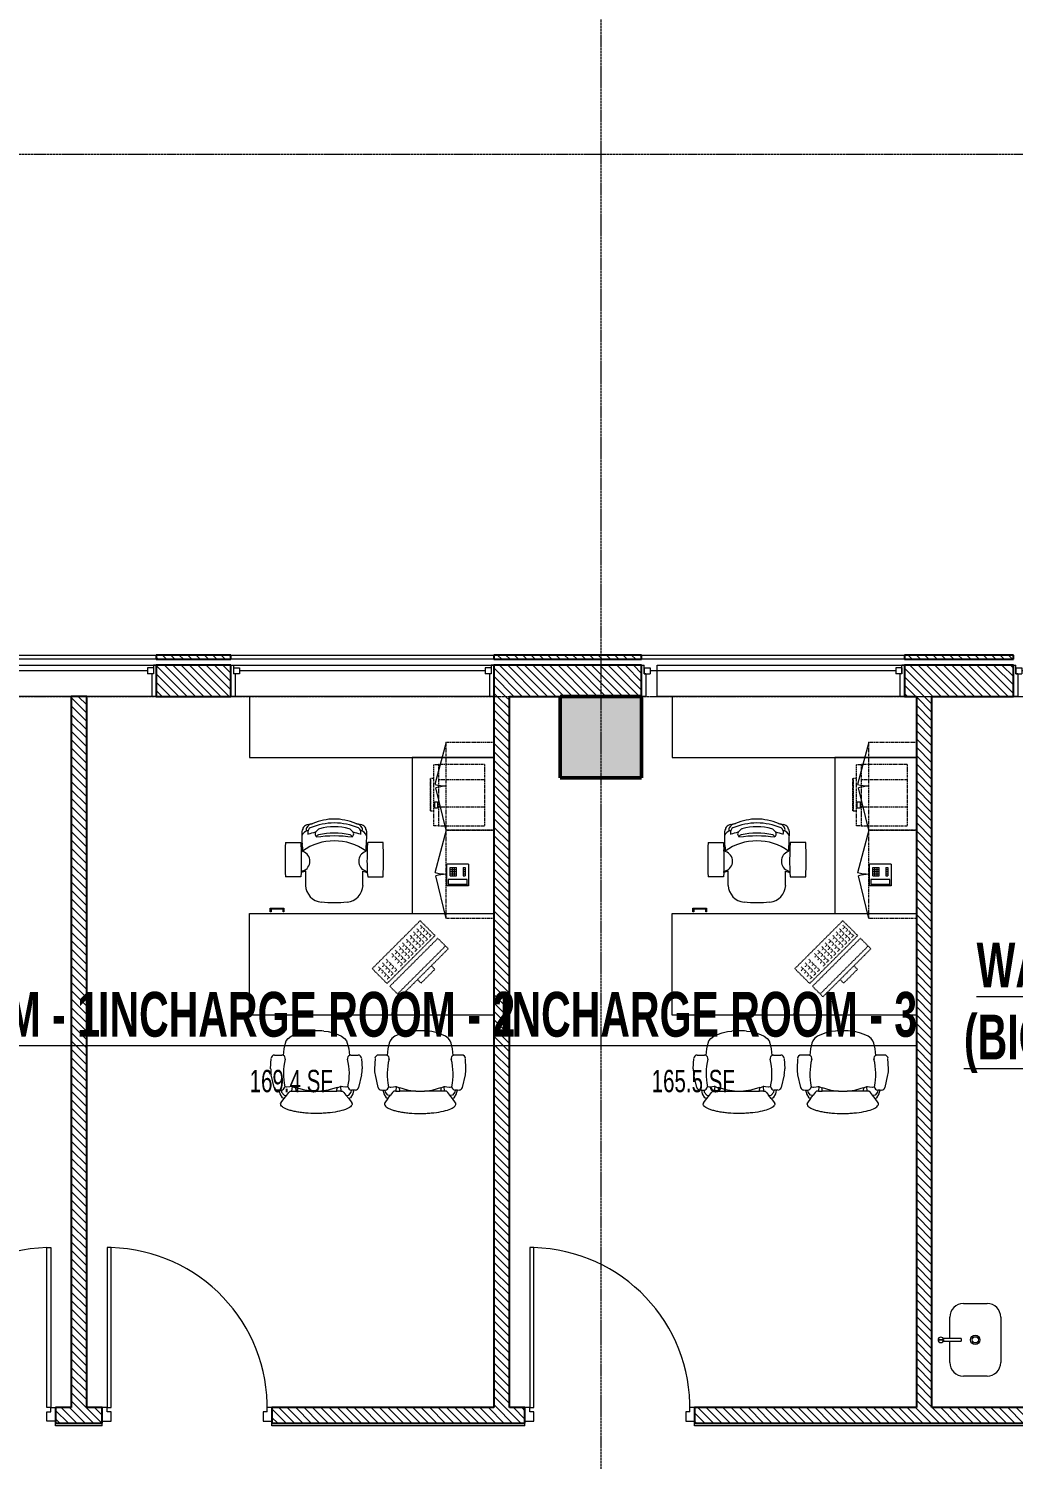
# Model space of a CAD drawing. Header units: millimetres. Extents: x -25222 to 91371, y -63339 to 20835.
# Drawn here: x 73517 to 80775, y -31015 to -20464 of the extents above; entities that cross this region are included whole.
import ezdxf

# ---------------------------------------------------------------- set-up
doc = ezdxf.new("R2010")
doc.units = ezdxf.units.MM
for name, pattern in [('Dash', [6.35, 3.175, -3.175]), ('Dash_2_', [6.35, 3.175, -3.175]), ('Grid Line', [22.225, 12.7, -3.175, 3.175, -3.175])]:
    doc.linetypes.add(name, pattern=pattern)
for name, color, linetype, lineweight in [('A-AREA-IDEN', 2, 'Continuous', 9), ('A-DETL-GENF', 92, 'Continuous', 5), ('A-DOOR', 31, 'Continuous', 5), ('A-DOOR-FRAM', 31, 'Continuous', 5), ('A-GLAZ', 151, 'Continuous', 5), ('A-WALL', 113, 'Continuous', 5), ('A-WALL-PATT', 111, 'Continuous', 25), ('E-COMM', 2, 'Continuous', 5), ('I-FURN', 30, 'Continuous', 5), ('P-SANR-FIXT', 6, 'Continuous', 5), ('Q-CASE', 31, 'Continuous', 5), ('Q-CASE-HDLN', 31, 'Dash_2_', 5), ('Q-SPCQ', 91, 'Continuous', 5), ('S-COLS', 52, 'Continuous', 5), ('S-GRID', 1, 'Continuous', 9)]:
    doc.layers.add(name, color=color, linetype=linetype, lineweight=lineweight)
doc.styles.add('Swis721 Cn BT_3', font='swissc.ttf', dxfattribs={"width": 0.8, "height": 165})
doc.styles.add('Swis721 Cn BT_B', font='swisscb.ttf', dxfattribs={"width": 0.8, "height": 330})
pattern_1 = [(315, (14219.89, -54691.457), (30.869454, 30.869454), [])]

# ---------------------------------------------------------------- blocks, each defined once
blk = doc.blocks.new('BETACRYL BB R 5337 - 0-100 Classic White-V28-4_ FOURTH FLOOR - GA PLAN')
at = {"layer": 'A-DETL-GENF', "color": 53, "lineweight": 9}
for p, q in [((-167.5, 187.5), (167.5, 187.5)), ((-267.5, -87.5), (-267.5, 87.5)), ((267.5, 87.5), (267.5, -87.5)), ((-10, -187.5), (-167.5, -187.5)), ((167.5, -187.5), (10, -187.5))]:
    blk.add_line(p, q, dxfattribs=at)
for radius in [35, 23]:
    blk.add_circle((0, 0), radius, dxfattribs=at)
for centre, start, end in [((-167.5, 87.5), 90, 180), ((167.5, 87.5), 360, 90), ((-167.5, -87.5), 180, 270), ((167.5, -87.5), 270, 360)]:
    blk.add_arc(centre, 100, start, end, dxfattribs=at)
blk = doc.blocks.new('TAPWARE_boiling-chilled_water_unit1 - HYTP-029-439309-4_ FOURTH FLOOR - GA PLAN')
at = {"layer": 'P-SANR-FIXT', "color": 53, "lineweight": 9}
for p, q in [((0, 520), (0, 480)), ((0, 480), (0, 520)), ((10, 350), (-10, 350))]:
    blk.add_line(p, q, dxfattribs=at)
for start, end in [(90, 270), (270, 90)]:
    blk.add_arc((0, 500), 20, start, end, dxfattribs=at)
for points in [[(-6, 481), (-8, 481), (-9, 482), (-10, 483)], [(-10, 483), (-10, 473), (-10, 453), (-10, 419), (-10, 385), (-10, 362), (-10, 350)], [(-2, 480), (-3, 480), (-3, 480), (-4, 480)], [(4, 480), (4, 480), (3, 480), (2, 480)], [(10, 483), (9, 482), (8, 481), (6, 481)], [(10, 350), (10, 362), (10, 385), (10, 419), (10, 453), (10, 473), (10, 483)]]:
    blk.add_open_spline(points, degree=3, dxfattribs=at)
blk = doc.blocks.new('Steelcase - Seating - Leap 464 Series - Worklounge - Caster-373766-4_ FOURTH FLOOR - GA PLAN')
at = {"layer": 'I-FURN', "color": 53, "lineweight": 9}
for p, q in [((-360, 449), (-246, 449)), ((360, 449), (246, 449)), ((-243, 396), (-230, 383)), ((243, 396), (230, 383)), ((-243, 229), (-246, 196)), ((-230, 240), (-243, 229)), ((-211, 239), (-243, 229)), ((-211, 134), (-211, 239)), ((211, 134), (211, 239)), ((211, 239), (243, 229)), ((230, 240), (243, 229)), ((243, 229), (246, 196)), ((-246, 196), (-360, 196)), ((246, 196), (360, 196))]:
    blk.add_line(p, q, dxfattribs=at)
for centre, radius, start, end in [((-208, 528), 31.3, 139.7777, 172.085), ((5312, 545), 5551, 180.1268, 181.1283), ((-180, 479), 61.5, 100.9655, 161.4013), ((-212, 550), 20.2, 141.8359, 184.9501), ((-183, 528), 56.5, 99.6106, 141.8359), ((-188, 548), 19.4, 147.0411, 221.579), ((-145, 520), 71.5, 100.9589, 147.0411), ((-141, 521), 54.5, 150.8293, 191.5383), ((-280, 1102), 526, 279.6106, 283.4025), ((-169, 537), 22.5, 113.5235, 150.8293), ((0, 149), 445, 66.4638, 113.5235), ((19, 159), 467, 102.0791, 112.3352), ((-120, 513), 22, 118.2395, 241.7605), ((-100, 518), 33.9, 106.4486, 154.4353), ((0, 177), 389, 73.5514, 106.4486), ((0, 247), 376, 77.9209, 102.0791), ((-19, 159), 467, 67.6648, 77.9209), ((101, 518), 33.9, 25.5647, 73.5514), ((121, 513), 22, 298.2395, 61.7605), ((145, 520), 71.5, 32.9589, 79.0411), ((280, 1102), 526, 256.5975, 260.3894), ((170, 539), 20.3, 30.925, 66.4638), ((141, 521), 54.5, 348.3374, 30.925), ((183, 528), 56.5, 38.1641, 80.3894), ((180, 479), 61.5, 18.5987, 79.0345), ((188, 548), 19.4, 319.0411, 32.9589), ((212, 550), 20.2, 355.0499, 38.1641), ((208, 528), 31.3, 7.915, 40.2223), ((-5312, 545), 5551, 358.8717, 359.8732), ((1848, 323), 2211, 176.7214, 183.2786), ((-2324, 304), 2084, 2.5365, 4.0045), ((-311, 405), 79.7, 346.9162, 22.5601), ((0, 61), 401, 54.3288, 125.6712), ((375, -1466), 2057, 104.5089, 106.0725), ((-112, 487), 20.5, 102.3178, 173.2597), ((0, -441), 939, 81.9081, 98.0919), ((0, -28), 547, 77.6822, 102.3178), ((113, 488), 19, 2.7011, 77.6822), ((-376, -1466), 2057, 73.9158, 75.4911), ((311, 405), 79.7, 157.4399, 193.0838), ((2324, 304), 2084, 175.9955, 177.4635), ((-1848, 323), 2211, 356.7214, 3.2786), ((-2125, 312), 1884, 357.4635, 2.5365), ((-256, 312), 76, 289.6481, 70.3519), ((256, 312), 76, 109.6481, 250.3519), ((2125, 312), 1884, 177.4635, 182.5365), ((-83, 139), 129, 182.2121, 264.5482), ((83, 139), 129, 275.4518, 357.7879), ((0, 1009), 1002, 264.5482, 275.4518)]:
    blk.add_arc(centre, radius, start, end, dxfattribs=at)
blk = doc.blocks.new('Desk - 1_8 _ 0_7-2856768-4_ FOURTH FLOOR - GA PLAN')
at = {"layer": 'I-FURN', "color": 53, "lineweight": 9}
for p, q in [((0, 0), (1800, 0)), ((1800, 0), (1800, -750)), ((1800, -750), (0, -750)), ((1546, -762.7), (1552.35, -762.7)), ((1546, -788.1), (1546, -762.7)), ((1647.6, -788.1), (1546, -788.1)), ((1552.35, -762.7), (1552.35, -781.75)), ((1552.35, -781.75), (1641.25, -781.75)), ((1641.25, -762.7), (1647.6, -762.7)), ((1641.25, -781.75), (1641.25, -762.7)), ((1647.6, -762.7), (1647.6, -788.1))]:
    blk.add_line(p, q, dxfattribs=at)
blk = doc.blocks.new('HermanMiller_Seating_AE11_Aeron_WorkChair - Std Tlt Adj Arms FabPds Size A-408849-4_ FOURTH FLOOR - GA PLAN')
at = {"layer": 'I-FURN', "color": 53, "lineweight": 9}
for p, q in [((-4, 333), (-97, 311)), ((117, 333), (39, 337)), ((-180, 238), (-211, 261)), ((-175, 251), (-180, 238)), ((-180, 238), (-154, 218)), ((-144, 268), (-175, 251)), ((-156, 225), (-154, 238)), ((-154, 218), (-156, 225)), ((-154, 238), (-133, 256)), ((-135, 203), (-154, 218)), ((-133, 271), (-144, 268)), ((-117, 275), (-133, 271)), ((-133, 256), (-117, 258)), ((-116, 287), (-117, 275)), ((-117, 275), (-117, 258)), ((-92, 233), (-95, 220)), ((-95, 220), (-95, 217)), ((-95, 217), (-92, 196)), ((187, 238), (138, 243)), ((141, 255), (141, 308)), ((229, 228), (187, 238)), ((247, 222), (229, 228)), ((264, 208), (247, 222)), ((-126, 193), (-135, 203)), ((-125, 180), (-126, 193)), ((-125, 180), (-125, 151)), ((-91, 177), (-125, 180)), ((-125, 151), (-99, 153)), ((-124, 33), (-125, 151)), ((-99, 153), (-116, 95)), ((-92, 196), (-91, 183)), ((-91, 183), (-91, 177)), ((280, 186), (264, 208)), ((294, 158), (280, 186)), ((305, 124), (294, 158)), ((314, 86), (305, 124)), ((-117, 86), (-124, 33)), ((-116, 95), (-117, 86)), ((318, 54), (314, 86)), ((-125, -151), (-124, -33)), ((-124, -33), (-117, -86)), ((-117, -86), (-116, -95)), ((-116, -95), (-99, -153)), ((305, -124), (314, -86)), ((314, -86), (318, -54)), ((-154, -218), (-135, -203)), ((-135, -203), (-126, -193)), ((-126, -193), (-125, -180)), ((-125, -180), (-125, -151)), ((-99, -153), (-125, -151)), ((-125, -180), (-91, -177)), ((-92, -196), (-95, -217)), ((-91, -183), (-92, -196)), ((-91, -177), (-91, -183)), ((247, -222), (264, -208)), ((264, -208), (280, -186)), ((280, -186), (294, -158)), ((294, -158), (305, -124)), ((-211, -261), (-180, -238)), ((-180, -238), (-154, -218)), ((-180, -238), (-175, -251)), ((-175, -251), (-144, -268)), ((-156, -225), (-154, -218)), ((-154, -238), (-156, -225)), ((-133, -256), (-154, -238)), ((-144, -268), (-133, -271)), ((-117, -258), (-133, -256)), ((-133, -271), (-117, -275)), ((-117, -275), (-117, -258)), ((-117, -275), (-116, -287)), ((-97, -311), (-4, -333)), ((-95, -217), (-95, -220)), ((-95, -220), (-92, -233)), ((138, -243), (187, -238)), ((141, -308), (141, -255)), ((187, -238), (229, -228)), ((229, -228), (247, -222)), ((39, -337), (117, -333))]:
    blk.add_line(p, q, dxfattribs=at)
for centre, radius, start, end in [((31, 185), 152, 87.0643, 103.3925), ((116, 308), 25.4, 0, 87.0643), ((-218, 252), 11.4, 52.4809, 89.3775), ((-92, 259), 25.4, 181.636, 262.725), ((-91, 286), 25.4, 103.3925, 178.698), ((-92, 259), 25.4, 262.725, 269.798), ((2, -198), 441, 75.7341, 102.2737), ((117, 253), 23.8, 255.7341, 335.4422), ((116, 255), 25.4, 332.4862, 360), ((457, -25), 584, 159.7776, 162.2357), ((699, 0), 824, 177.709, 182.291), ((-111, 0), 432, 352.8004, 7.1996), ((457, 25), 584, 197.7643, 200.2224), ((-218, -252), 11.4, 270.6225, 307.5191), ((-92, -259), 25.4, 97.275, 178.364), ((-91, -286), 25.4, 181.302, 256.6075), ((-92, -259), 25.4, 90.202, 97.275), ((2, 198), 441, 257.7263, 284.2659), ((117, -253), 23.8, 24.5578, 104.2659), ((116, -308), 25.4, 272.9357, 360), ((116, -255), 25.4, 360, 27.5138), ((31, -185), 152, 256.6075, 272.9357)]:
    blk.add_arc(centre, radius, start, end, dxfattribs=at)
blk.add_open_spline([(-217, 264), (-221, 264), (-229, 262), (-240, 252), (-250, 236), (-260, 214), (-269, 187), (-276, 156), (-282, 120), (-288, 69), (-290, 14), (-289, -41), (-285, -95), (-277, -158), (-260, -217), (-243, -249), (-229, -262), (-221, -264), (-217, -264)], degree=3, knots=[0, 0, 0, 0, 0.05, 0.1, 0.15, 0.2, 0.25, 0.3, 0.35, 0.4, 0.5, 0.55, 0.6, 0.7, 0.8, 0.9, 0.95, 1, 1, 1, 1], dxfattribs=at)
blk = doc.blocks.new('HermanMiller_Seating_AE11_Aeron_WorkChair - Std Tlt Adj Arms FabPds Size A-438281-4_ FOURTH FLOOR - GA PLAN')
at = {"layer": 'I-FURN', "color": 53, "lineweight": 9}
for p, q in [((-97, 311), (-4, 333)), ((39, 337), (117, 333)), ((-211, 261), (-180, 238)), ((-180, 238), (-175, 251)), ((-180, 238), (-154, 218)), ((-175, 251), (-144, 268)), ((-154, 238), (-156, 225)), ((-156, 225), (-154, 218)), ((-133, 256), (-154, 238)), ((-154, 218), (-135, 203)), ((-144, 268), (-133, 271)), ((-133, 271), (-117, 275)), ((-117, 258), (-133, 256)), ((-117, 275), (-116, 287)), ((-117, 275), (-117, 258)), ((-95, 220), (-92, 233)), ((-95, 217), (-95, 220)), ((-92, 196), (-95, 217)), ((138, 243), (187, 238)), ((141, 308), (141, 255)), ((187, 238), (229, 228)), ((229, 228), (247, 222)), ((247, 222), (264, 208)), ((-135, 203), (-126, 193)), ((-126, 193), (-125, 180)), ((-125, 180), (-125, 151)), ((-125, 180), (-91, 177)), ((-99, 153), (-125, 151)), ((-125, 151), (-124, 33)), ((-116, 95), (-99, 153)), ((-91, 183), (-92, 196)), ((-91, 177), (-91, 183)), ((264, 208), (280, 186)), ((280, 186), (294, 158)), ((294, 158), (305, 124)), ((305, 124), (314, 86)), ((-124, 33), (-117, 86)), ((-117, 86), (-116, 95)), ((314, 86), (318, 54)), ((-124, -33), (-125, -151)), ((-117, -86), (-124, -33)), ((-116, -95), (-117, -86)), ((-99, -153), (-116, -95)), ((314, -86), (305, -124)), ((318, -54), (314, -86)), ((-135, -203), (-154, -218)), ((-126, -193), (-135, -203)), ((-125, -180), (-126, -193)), ((-125, -180), (-125, -151)), ((-125, -151), (-99, -153)), ((-91, -177), (-125, -180)), ((-95, -217), (-92, -196)), ((-92, -196), (-91, -183)), ((-91, -183), (-91, -177)), ((264, -208), (247, -222)), ((280, -186), (264, -208)), ((294, -158), (280, -186)), ((305, -124), (294, -158)), ((-180, -238), (-211, -261)), ((-180, -238), (-154, -218)), ((-175, -251), (-180, -238)), ((-144, -268), (-175, -251)), ((-154, -218), (-156, -225)), ((-156, -225), (-154, -238)), ((-154, -238), (-133, -256)), ((-133, -271), (-144, -268)), ((-133, -256), (-117, -258)), ((-117, -275), (-133, -271)), ((-117, -275), (-117, -258)), ((-116, -287), (-117, -275)), ((-4, -333), (-97, -311)), ((-95, -220), (-95, -217)), ((-92, -233), (-95, -220)), ((187, -238), (138, -243)), ((141, -255), (141, -308)), ((229, -228), (187, -238)), ((247, -222), (229, -228)), ((117, -333), (39, -337))]:
    blk.add_line(p, q, dxfattribs=at)
for centre, radius, start, end in [((31, 185), 152, 87.0643, 103.3925), ((116, 308), 25.4, 0, 87.0643), ((-218, 252), 11.4, 52.4809, 89.3775), ((-92, 259), 25.4, 181.636, 262.725), ((-91, 286), 25.4, 103.3925, 178.698), ((-92, 259), 25.4, 262.725, 269.798), ((2, -198), 441, 75.7341, 102.2737), ((117, 253), 23.8, 255.7341, 335.4422), ((116, 255), 25.4, 332.4862, 0), ((457, -25), 584, 159.7776, 162.2357), ((699, 0), 824, 177.709, 182.291), ((-111, 0), 432, 352.8004, 7.1996), ((457, 25), 584, 197.7643, 200.2224), ((-218, -252), 11.4, 270.6225, 307.5191), ((-92, -259), 25.4, 97.275, 178.364), ((-91, -286), 25.4, 181.302, 256.6075), ((-92, -259), 25.4, 90.202, 97.275), ((2, 198), 441, 257.7263, 284.2659), ((117, -253), 23.8, 24.5578, 104.2659), ((116, -308), 25.4, 272.9357, 0), ((116, -255), 25.4, 0, 27.5138), ((31, -185), 152, 256.6075, 272.9357)]:
    blk.add_arc(centre, radius, start, end, dxfattribs=at)
blk.add_open_spline([(-217, -264), (-221, -264), (-229, -262), (-243, -249), (-260, -217), (-277, -158), (-285, -95), (-289, -41), (-290, 14), (-288, 69), (-282, 120), (-276, 156), (-269, 187), (-260, 214), (-250, 236), (-240, 252), (-229, 262), (-221, 264), (-217, 264)], degree=3, knots=[-1, -1, -1, -1, -0.95, -0.9, -0.8, -0.7, -0.6, -0.55, -0.5, -0.4, -0.35, -0.3, -0.25, -0.2, -0.15, -0.1, -0.05, 0, 0, 0, 0], dxfattribs=at)
blk = doc.blocks.new('CUPBOARD_wall_mount_double_door_adj_shelves - FIJO-146 _waterproof_-3240680-4_ FOURTH FLOOR - GA PLAN')
at = {"layer": 'Q-CASE', "color": 53, "lineweight": 9}
for p, q in [((-280, -350), (33, -433)), ((370, -350), (57, -427))]:
    blk.add_line(p, q, dxfattribs=at)
for centre, radius, start, end in [((-282, -350), 325, 345.2644, 0), ((371, -336), 327, 182.4639, 196.2382)]:
    blk.add_arc(centre, radius, start, end, dxfattribs=at)
at = {"layer": 'Q-CASE-HDLN', "color": 53, "linetype": 'Dash', "lineweight": 9}
for p, q in [((-280, -350), (-280, 0)), ((-280, 0), (370, 0)), ((370, 0), (370, -350)), ((370, -350), (-280, -350))]:
    blk.add_line(p, q, dxfattribs=at)
blk = doc.blocks.new('COMPUTER_desktop - ITNE-007-356155-4_ FOURTH FLOOR - GA PLAN')
at = {"layer": 'Q-SPCQ', "color": 53, "linetype": 'Dash', "lineweight": 9}
for p, q in [((-500, 138), (-500, 29)), ((0, 138), (-500, 138)), ((-500, 109), (0, 109)), ((-323, 175), (-323, 138)), ((-179, 175), (-323, 175)), ((-179, 138), (-179, 175)), ((0, 29), (0, 138)), ((-500, 29), (0, 29)), ((0, 0), (-500, 0)), ((-500, 0), (-500, -155)), ((0, 0), (-500, 0)), ((0, -155), (0, 0)), ((-478, -41), (-478, -21)), ((-478, -21), (-458, -21)), ((-478, -71), (-478, -51)), ((-478, -51), (-458, -51)), ((-478, -101), (-478, -81)), ((-478, -81), (-458, -81)), ((-441, -41), (-441, -21)), ((-441, -21), (-421, -21)), ((-441, -71), (-441, -51)), ((-441, -51), (-421, -51)), ((-441, -101), (-441, -81)), ((-441, -81), (-421, -81)), ((-407, -41), (-407, -21)), ((-407, -21), (-387, -21)), ((-407, -71), (-407, -51)), ((-407, -51), (-387, -51)), ((-407, -101), (-407, -81)), ((-407, -81), (-387, -81)), ((-371, -41), (-371, -21)), ((-371, -21), (-351, -21)), ((-371, -71), (-371, -51)), ((-371, -51), (-351, -51)), ((-371, -101), (-371, -81)), ((-371, -81), (-351, -81)), ((-332, -41), (-332, -21)), ((-332, -21), (-312, -21)), ((-332, -71), (-332, -51)), ((-332, -51), (-312, -51)), ((-332, -101), (-332, -81)), ((-332, -81), (-312, -81)), ((-292, -41), (-292, -21)), ((-292, -21), (-272, -21)), ((-292, -71), (-292, -51)), ((-292, -51), (-272, -51)), ((-292, -101), (-292, -81)), ((-292, -81), (-272, -81)), ((-256, -41), (-256, -21)), ((-256, -21), (-236, -21)), ((-256, -71), (-256, -51)), ((-256, -51), (-236, -51)), ((-256, -101), (-256, -81)), ((-256, -81), (-236, -81)), ((-217, -41), (-217, -21)), ((-217, -21), (-197, -21)), ((-217, -71), (-217, -51)), ((-217, -51), (-197, -51)), ((-217, -101), (-217, -81)), ((-217, -81), (-197, -81)), ((-181, -41), (-181, -21)), ((-181, -21), (-161, -21)), ((-181, -71), (-181, -51)), ((-181, -51), (-161, -51)), ((-181, -101), (-181, -81)), ((-181, -81), (-161, -81)), ((-122, -41), (-122, -21)), ((-122, -21), (-102, -21)), ((-122, -71), (-122, -51)), ((-122, -51), (-102, -51)), ((-122, -101), (-122, -81)), ((-122, -81), (-102, -81)), ((-84, -41), (-84, -21)), ((-84, -21), (-64, -21)), ((-84, -71), (-84, -51)), ((-84, -51), (-64, -51)), ((-84, -101), (-84, -81)), ((-84, -81), (-64, -81)), ((-43, -41), (-43, -21)), ((-43, -21), (-23, -21)), ((-43, -71), (-43, -51)), ((-43, -51), (-23, -51)), ((-43, -101), (-43, -81)), ((-43, -81), (-23, -81)), ((-500, -155), (0, -155)), ((-478, -131), (-478, -111)), ((-478, -111), (-458, -111)), ((-441, -131), (-441, -111)), ((-441, -111), (-421, -111)), ((-407, -131), (-407, -111)), ((-407, -111), (-387, -111)), ((-371, -131), (-371, -111)), ((-371, -111), (-351, -111)), ((-332, -131), (-332, -111)), ((-332, -111), (-312, -111)), ((-292, -131), (-292, -111)), ((-292, -111), (-272, -111)), ((-256, -131), (-256, -111)), ((-256, -111), (-236, -111)), ((-217, -131), (-217, -111)), ((-217, -111), (-197, -111)), ((-181, -131), (-181, -111)), ((-181, -111), (-161, -111)), ((-122, -131), (-122, -111)), ((-122, -111), (-102, -111)), ((-84, -131), (-84, -111)), ((-84, -111), (-64, -111)), ((-43, -131), (-43, -111)), ((-43, -111), (-23, -111))]:
    blk.add_line(p, q, dxfattribs=at)
blk = doc.blocks.new('TELEPHONE_handset2 - ITNE-049-373772-4_ FOURTH FLOOR - GA PLAN')
at = {"layer": 'E-COMM', "color": 53, "lineweight": 9}
for p, q in [((-80, -80), (-80, 80)), ((80, 80), (-80, 80)), ((-55, 55), (-10, 55)), ((-55, -5), (-55, 55)), ((-55, 40), (-10, 40)), ((-55, 25), (-10, 25)), ((-55, 10), (-10, 10)), ((-40, -5), (-40, 55)), ((-25, -5), (-25, 55)), ((-10, -5), (-10, 55)), ((40, 55), (55, 55)), ((40, 55), (40, -5)), ((40, 40), (55, 40)), ((40, 25), (55, 25)), ((40, 10), (55, 10)), ((55, 55), (55, -5)), ((80, 80), (80, -80)), ((80, -80), (-80, -80)), ((-70, -33), (-70, -68)), ((70, -33), (-70, -33)), ((-70, -68), (70, -68)), ((-70, -68), (-70, -70)), ((70, -70), (-70, -70)), ((-55, -5), (-10, -5)), ((40, -5), (55, -5)), ((70, -68), (70, -33)), ((70, -68), (70, -70))]:
    blk.add_line(p, q, dxfattribs=at)
blk = doc.blocks.new('PRINTER_desktop - ITNE-023-373773-4_ FOURTH FLOOR - GA PLAN')
at = {"layer": 'Q-SPCQ', "color": 53, "linetype": 'Dash', "lineweight": 9}
for p, q in [((-200, 140), (-200, 174)), ((-200, 174), (250, 174)), ((-107, 140), (-200, 140)), ((-200, 140), (-200, -200)), ((-86, 140), (-107, 140)), ((-91, 200), (149, 200)), ((-91, 198), (-91, 200)), ((-91, 198), (-91, 174)), ((149, 198), (-91, 198)), ((-60, 140), (-86, 140)), ((140, 140), (-60, 140)), ((-60, 140), (-60, -200)), ((220, 140), (140, 140)), ((140, 140), (140, -200)), ((149, 200), (149, 198)), ((149, 174), (149, 198)), ((250, 140), (220, 140)), ((250, 174), (250, 140)), ((250, -200), (250, 140)), ((-107, -200), (-200, -200)), ((-86, -200), (-107, -200)), ((-60, -200), (-86, -200)), ((140, -200), (-60, -200)), ((220, -200), (140, -200)), ((250, -200), (220, -200))]:
    blk.add_line(p, q, dxfattribs=at)
at = {"layer": 'Q-SPCQ', "color": 53, "lineweight": 9}
for p, q in [((-70, 168), (-25, 168)), ((-70, 148), (-70, 168)), ((-25, 148), (-70, 148)), ((-25, 168), (-25, 148))]:
    blk.add_line(p, q, dxfattribs=at)
blk = doc.blocks.new('Steelcase - Elective Elements - Worksurface - Bridge - 24D x 48W-V50-4_ FOURTH FLOOR - GA PLAN')
at = {"layer": 'I-FURN', "color": 53, "lineweight": 9}
for p, q in [((600, 0), (600, 1150)), ((0, 0), (600, 0))]:
    blk.add_line(p, q, dxfattribs=at)
blk = doc.blocks.new('Steelcase - Elective Elements - Worksurface - Straight - 24D - 72W-V51-4_ FOURTH FLOOR - GA PLAN')
at = {"layer": 'I-FURN', "color": 53, "lineweight": 9}
for p, q in [((1800, 450), (0, 450)), ((1800, 0), (1800, 450)), ((0, 0), (1800, 0))]:
    blk.add_line(p, q, dxfattribs=at)
blk = doc.blocks.new('Steelcase - Elective Elements - Worksurface - Straight - 24D - 72W-V52-4_ FOURTH FLOOR - GA PLAN')
at = {"layer": 'I-FURN', "color": 53, "lineweight": 9}
for p, q in [((1800, 450), (0, 450)), ((1800, 0), (1800, 450)), ((87, 0), (1800, 0))]:
    blk.add_line(p, q, dxfattribs=at)
blk = doc.blocks.new('MM-HOSPITAL A_B BLOCK 2022_05_19_Interiors_rvt-1-4_ FOURTH FLOOR - GA PLAN')
at = {"layer": 'A-WALL', "color": 10, "lineweight": 9}
for p, q in [((73715, -30769), (73715, -30749)), ((74060, -30769), (73715, -30769)), ((74060, -30769), (74060, -30749)), ((75310, -30769), (75310, -30749)), ((77175, -30769), (75310, -30769)), ((77175, -30769), (77175, -30749)), ((78425, -30769), (78425, -30749)), ((81683, -30769), (78425, -30769))]:
    blk.add_line(p, q, dxfattribs=at)
at = {"color": 53, "lineweight": 9}
for name, p, rotation in [('Steelcase - Elective Elements - Worksurface - Straight - 24D - 72W-V51-4_ FOURTH FLOOR - GA PLAN', (76945, -25389), 180), ('Steelcase - Elective Elements - Worksurface - Straight - 24D - 72W-V52-4_ FOURTH FLOOR - GA PLAN', (80060, -25389), 180), ('CUPBOARD_wall_mount_double_door_adj_shelves - FIJO-146 _waterproof_-3240680-4_ FOURTH FLOOR - GA PLAN', (76945, -26006), 269.9999999999989), ('CUPBOARD_wall_mount_double_door_adj_shelves - FIJO-146 _waterproof_-3240680-4_ FOURTH FLOOR - GA PLAN', (80060, -26006), 269.9999999999989), ('Steelcase - Elective Elements - Worksurface - Bridge - 24D x 48W-V50-4_ FOURTH FLOOR - GA PLAN', (76945, -25839), 180), ('Steelcase - Elective Elements - Worksurface - Bridge - 24D x 48W-V50-4_ FOURTH FLOOR - GA PLAN', (80060, -25839), 180), ('PRINTER_desktop - ITNE-023-373773-4_ FOURTH FLOOR - GA PLAN', (76678, -26142), 90.00000000000001), ('PRINTER_desktop - ITNE-023-373773-4_ FOURTH FLOOR - GA PLAN', (79793, -26142), 90.00000000000001), ('CUPBOARD_wall_mount_double_door_adj_shelves - FIJO-146 _waterproof_-3240680-4_ FOURTH FLOOR - GA PLAN', (76945, -26656), 269.9999999999989), ('CUPBOARD_wall_mount_double_door_adj_shelves - FIJO-146 _waterproof_-3240680-4_ FOURTH FLOOR - GA PLAN', (80060, -26656), 269.9999999999989), ('Desk - 1_8 _ 0_7-2856768-4_ FOURTH FLOOR - GA PLAN', (76945, -27739), 180), ('Desk - 1_8 _ 0_7-2856768-4_ FOURTH FLOOR - GA PLAN', (80060, -27739), 180), ('COMPUTER_desktop - ITNE-007-356155-4_ FOURTH FLOOR - GA PLAN', (76159, -27506), 224.9999999999991), ('COMPUTER_desktop - ITNE-007-356155-4_ FOURTH FLOOR - GA PLAN', (79274, -27506), 224.9999999999991), ('HermanMiller_Seating_AE11_Aeron_WorkChair - Std Tlt Adj Arms FabPds Size A-438281-4_ FOURTH FLOOR - GA PLAN', (75638, -28175), 89.99999999999847), ('HermanMiller_Seating_AE11_Aeron_WorkChair - Std Tlt Adj Arms FabPds Size A-408849-4_ FOURTH FLOOR - GA PLAN', (76403, -28175), 89.99999999999781), ('HermanMiller_Seating_AE11_Aeron_WorkChair - Std Tlt Adj Arms FabPds Size A-438281-4_ FOURTH FLOOR - GA PLAN', (78753, -28175), 89.99999999999847), ('HermanMiller_Seating_AE11_Aeron_WorkChair - Std Tlt Adj Arms FabPds Size A-408849-4_ FOURTH FLOOR - GA PLAN', (79518, -28175), 89.99999999999781), ('BETACRYL BB R 5337 - 0-100 Classic White-V28-4_ FOURTH FLOOR - GA PLAN', (80494, -30134), 270.0000000000001), ('TAPWARE_boiling-chilled_water_unit1 - HYTP-029-439309-4_ FOURTH FLOOR - GA PLAN', (80740, -30134), 90.00000000000114)]:
    blk.add_blockref(name, p, dxfattribs=dict(at, rotation=rotation))
for name, p in [('Steelcase - Seating - Leap 464 Series - Worklounge - Caster-373766-4_ FOURTH FLOOR - GA PLAN', (75770, -26916)), ('Steelcase - Seating - Leap 464 Series - Worklounge - Caster-373766-4_ FOURTH FLOOR - GA PLAN', (78885, -26916)), ('TELEPHONE_handset2 - ITNE-049-373772-4_ FOURTH FLOOR - GA PLAN', (76680, -26706)), ('TELEPHONE_handset2 - ITNE-049-373772-4_ FOURTH FLOOR - GA PLAN', (79795, -26706))]:
    blk.add_blockref(name, p, dxfattribs=at)
blk = doc.blocks.new('Instance-Window-Fixed - 1938_2578-9906458-4_ FOURTH FLOOR - GA PLAN')
at = {"layer": 'A-GLAZ', "lineweight": 9}
for p, q in [((-975.35, 115), (-1007.1, 115)), ((-975.35, 115), (-975.35, -51.5)), ((899.15, 115), (930.9, 115)), ((899.15, -51.5), (899.15, 115)), ((-988.05, -51.5), (-943.6, -51.5)), ((-988.05, -95.95), (-988.05, -51.5)), ((-988.05, -51.5), (-975.35, -51.5)), ((-988.05, -51.5), (-988.05, -115)), ((-988.05, -95.95), (-943.6, -95.95)), ((-943.6, -95.95), (-943.6, -51.5)), ((-943.6, -73.725), (867.4, -73.725)), ((867.4, -95.95), (867.4, -51.5)), ((911.85, -51.5), (867.4, -51.5)), ((911.85, -95.95), (867.4, -95.95)), ((899.15, -51.5), (911.85, -51.5)), ((911.85, -95.95), (911.85, -51.5)), ((911.85, -51.5), (911.85, -115)), ((-1007.1, -115), (-988.05, -115)), ((930.9, -115), (911.85, -115))]:
    blk.add_line(p, q, dxfattribs=at)
blk = doc.blocks.new('DC_SglFl-W-Int - D 1_25-12383854-4_ FOURTH FLOOR - GA PLAN')
at = {"layer": 'A-DOOR'}
for p, q in [((560, 57.5), (560, 1237.5)), ((560, 1237.5), (590, 1237.5)), ((590, 1237.5), (590, 57.5)), ((590, 57.5), (560, 57.5))]:
    blk.add_line(p, q, dxfattribs=at)
blk.add_arc((590, 57.5), 1180.4, 91.45636, 181.45636, dxfattribs=at)
at = {"layer": 'A-DOOR-FRAM'}
for p, q in [((-625, -42.5), (-625, 57.5)), ((-625, 57.5), (-590, 57.5)), ((-590, 27.5), (-590, 57.5)), ((-590, 27.5), (-560, 27.5)), ((-560, 27.5), (-560, -42.5)), ((560, 27.5), (590, 27.5)), ((560, -42.5), (560, 27.5)), ((590, 57.5), (625, 57.5)), ((590, 27.5), (590, 57.5)), ((625, 57.5), (625, -42.5)), ((-560, -42.5), (-625, -42.5)), ((625, -42.5), (560, -42.5))]:
    blk.add_line(p, q, dxfattribs=at)
blk = doc.blocks.new('DC_SglFl-W-Int - D 1_25-12383855-4_ FOURTH FLOOR - GA PLAN')
at = {"layer": 'A-DOOR'}
for p, q in [((560, -57.5), (560, -1237.5)), ((590, -57.5), (560, -57.5)), ((590, -1237.5), (590, -57.5)), ((560, -1237.5), (590, -1237.5))]:
    blk.add_line(p, q, dxfattribs=at)
blk.add_arc((590, -57.5), 1180.4, 178.54364, 268.54364, dxfattribs=at)
at = {"layer": 'A-DOOR-FRAM'}
for p, q in [((-625, 42.5), (-625, -57.5)), ((-560, 42.5), (-625, 42.5)), ((-560, -27.5), (-560, 42.5)), ((560, 42.5), (560, -27.5)), ((625, 42.5), (560, 42.5)), ((625, -57.5), (625, 42.5)), ((-625, -57.5), (-590, -57.5)), ((-590, -27.5), (-560, -27.5)), ((-590, -27.5), (-590, -57.5)), ((560, -27.5), (590, -27.5)), ((590, -27.5), (590, -57.5)), ((590, -57.5), (625, -57.5))]:
    blk.add_line(p, q, dxfattribs=at)
blk = doc.blocks.new('M_Fixed - 1938_2578-11206182-4_ FOURTH FLOOR - GA PLAN')
at = {"layer": 'A-GLAZ', "lineweight": 9}
for p, q in [((-969, 102), (-937, 102)), ((-937, -65), (-937, 102)), ((937, -65), (937, 102)), ((969, 102), (937, 102)), ((-950, -128), (-950, -65)), ((-950, -65), (-906, -65)), ((-906, -109), (-906, -65)), ((-906, -87), (906, -87)), ((906, -65), (950, -65)), ((906, -109), (906, -65)), ((950, -128), (950, -65)), ((-969, -128), (-950, -128)), ((-950, -109), (-906, -109)), ((950, -109), (906, -109)), ((968, -128), (950, -128))]:
    blk.add_line(p, q, dxfattribs=at)

msp = doc.modelspace()

# ---------------------------------------------------------------- hatches: boundary and pattern name
at = {"layer": 'A-WALL-PATT', "lineweight": 5}
h = msp.add_hatch(dxfattribs=at)
h.set_pattern_fill('FP_1', color=9, style=0, pattern_type=2)
h.set_pattern_definition(pattern_1)
h.paths.add_polyline_path([(72518.6, -25113.7), (72518.6, -25083.7), (71968.1, -25083.7), (71968.1, -25113.7), (72143.9, -25113.7)], flags=0)
h.paths.add_polyline_path([(74456.6, -25113.7), (75007.1, -25113.7), (75007.1, -25083.7), (74456.6, -25083.7)], flags=0)
h.paths.add_polyline_path([(85735.1, -25113.7), (86025.1, -25113.7), (86025.1, -25083.7), (85135.1, -25083.7), (85135.1, -25113.7), (85735.1, -25113.7)], flags=0)
h.paths.add_polyline_path([(76945.1, -25113.7), (78035.1, -25113.7), (78035.1, -25083.7), (76945.1, -25083.7)], flags=0)
h.paths.add_polyline_path([(80775.1, -25113.7), (80775.1, -25083.7), (79973.1, -25083.7), (79973.1, -25113.7), (80175.1, -25113.7)], flags=0)
h.paths.add_polyline_path([(83197.1, -25113.7), (83197.1, -25083.7), (82713.1, -25083.7), (82713.1, -25113.7), (83162.1, -25113.7)], flags=0)
h.paths.add_polyline_path([(62485.1, -25113.7), (62750.1, -25113.7), (62750.1, -25083.7), (61735.1, -25083.7), (61735.1, -25113.7), (62035.1, -25113.7)], flags=0)
h.paths.add_polyline_path([(59289.3, -25113.7), (59797.1, -25113.7), (59797.1, -25083.7), (58864.1, -25083.7), (58864.1, -25113.7)], flags=0)
h.paths.add_polyline_path([(56235.1, -25113.7), (56926.1, -25113.7), (56926.1, -25083.7), (55993.1, -25083.7), (55993.1, -25113.7), (56035.1, -25113.7)], flags=0)
h.paths.add_polyline_path([(51797.1, -25113.7), (51797.1, -25083.7), (51238.7, -25083.7), (51238.7, -25113.7)], flags=0)
h.paths.add_polyline_path([(63950.1, -25113.7), (64669.1, -25113.7), (64669.1, -25083.7), (63950.1, -25083.7)], flags=0)
h.paths.add_polyline_path([(53735.1, -25113.7), (54055.1, -25113.7), (54055.1, -25083.7), (53735.1, -25083.7)], flags=0)
h.paths.add_polyline_path([(66607.1, -25113.7), (67497.1, -25113.7), (67497.1, -25083.7), (66607.1, -25083.7)], flags=0)
h.paths.add_polyline_path([(69435.1, -25113.7), (70030.1, -25113.7), (70030.1, -25083.7), (69435.1, -25083.7)], flags=0)
h = msp.add_hatch(dxfattribs=at)
h.set_pattern_fill('FP_1', color=9, style=0, pattern_type=2)
h.set_pattern_definition(pattern_1)
h.paths.add_polyline_path([(56235.1, -25388.7), (56926.1, -25388.7), (56926.1, -25158.7), (55993.1, -25158.7), (55993.1, -25388.7), (56035.1, -25388.7)], flags=0)
h.paths.add_polyline_path([(62600.1, -25388.7), (62750.1, -25388.7), (62750.1, -25158.7), (61735.1, -25158.7), (61735.1, -25388.7), (62485.1, -25388.7)], flags=0)
h.paths.add_polyline_path([(59289.3, -25388.7), (59797.1, -25388.7), (59797.1, -25158.7), (58864.1, -25158.7), (58864.1, -25388.7)], flags=0)
h.paths.add_polyline_path([(70030.1, -25388.7), (70030.1, -25158.7), (69435.1, -25158.7), (69435.1, -25388.7)], flags=0)
h.paths.add_polyline_path([(77653, -25388.7), (78035.1, -25388.7), (78035.1, -25158.7), (76945.1, -25158.7), (76945.1, -25388.7), (77435.1, -25388.7)], flags=0)
h.paths.add_polyline_path([(75007.1, -25388.7), (75007.1, -25158.7), (74456.6, -25158.7), (74456.6, -25388.7)], flags=0)
h.paths.add_polyline_path([(72143.9, -25388.7), (72518.6, -25388.7), (72518.6, -25158.7), (71968.1, -25158.7), (71968.1, -25388.7)], flags=0)
h.paths.add_polyline_path([(54035.1, -25388.7), (54055.1, -25388.7), (54055.1, -25158.7), (53735.1, -25158.7), (53735.1, -25388.7), (53805.1, -25388.7)], flags=0)
h.paths.add_polyline_path([(51797.1, -25388.7), (51797.1, -25158.7), (51238.7, -25158.7), (51238.7, -25388.7)], flags=0)
h.paths.add_polyline_path([(63950.1, -25388.7), (64669.1, -25388.7), (64669.1, -25158.7), (63950.1, -25158.7), (63950.1, -25197.7)], flags=0)
h.paths.add_polyline_path([(66634.8, -25388.7), (67497.1, -25388.7), (67497.1, -25158.7), (66607.1, -25158.7), (66607.1, -25388.7)], flags=0)
h.paths.add_polyline_path([(49300.1, -25388.7), (49300.7, -25388.7), (49300.1, -25158.7)], flags=0)
h = msp.add_hatch(dxfattribs=at)
h.set_pattern_fill('FP_1', color=9, style=0, pattern_type=2)
h.set_pattern_definition(pattern_1)
h.paths.add_polyline_path([(85487.1, -25388.7), (85735.1, -25388.7), (85735.1, -25158.7), (85135.1, -25158.7), (85135.1, -25388.7)], flags=0)
h.paths.add_polyline_path([(79973.1, -25388.7), (80775.1, -25388.7), (80775.1, -25158.7), (79973.1, -25158.7)], flags=0)
h.paths.add_polyline_path([(82713.1, -25388.7), (83197.1, -25388.7), (83197.1, -25158.7), (82713.1, -25158.7)], flags=0)
h = msp.add_hatch(dxfattribs=at)
h.set_pattern_fill('FP_1', color=9, style=0, pattern_type=2)
h.set_pattern_definition(pattern_1)
h.paths.add_polyline_path([(73945.1, -30633.7), (73945.1, -25388.7), (73830.1, -25388.7), (73830.1, -30633.7)], flags=0)
h = msp.add_hatch(dxfattribs=at)
h.set_pattern_fill('FP_1', color=9, style=0, pattern_type=2)
h.set_pattern_definition(pattern_1)
h.paths.add_polyline_path([(77060.1, -30633.7), (77060.1, -25388.7), (76945.1, -25388.7), (76945.1, -30633.7)], flags=0)
h = msp.add_hatch(dxfattribs=at)
h.set_pattern_fill('FP_1', color=9, style=0, pattern_type=2)
h.set_pattern_definition(pattern_1)
h.paths.add_polyline_path([(80175.1, -30633.7), (80175.1, -25388.7), (80060.1, -25388.7), (80060.1, -30633.7)], flags=0)
h = msp.add_hatch(dxfattribs=at)
h.set_pattern_fill('FP_1', color=9, style=0, pattern_type=2)
h.set_pattern_definition(pattern_1)
h.paths.add_polyline_path([(85073.1, -30748.7), (85735.1, -30748.7), (85735.1, -30633.7), (84227.6, -30633.7), (84227.6, -30748.7), (84998.5, -30748.7)], flags=0)
h.paths.add_polyline_path([(62600.1, -30748.7), (62715.1, -30748.7), (62715.1, -30633.7), (62600.1, -30633.7)], flags=0)
h.paths.add_polyline_path([(63965.1, -30748.7), (66830.1, -30748.7), (66830.1, -30633.7), (63965.1, -30633.7)], flags=0)
h.paths.add_polyline_path([(83012.6, -30748.7), (83127.6, -30748.7), (83127.6, -30633.7), (82782.6, -30633.7), (82782.6, -30748.7), (82897.6, -30748.7)], flags=0)
h.paths.add_polyline_path([(68080.1, -30748.7), (72465.1, -30748.7), (72465.1, -30633.7), (68080.1, -30633.7)], flags=0)
h.paths.add_polyline_path([(81682.6, -30748.7), (81682.6, -30633.7), (78425.1, -30633.7), (78425.1, -30748.7), (81325.7, -30748.7)], flags=0)
h.paths.add_polyline_path([(73715.1, -30748.7), (74060.1, -30748.7), (74060.1, -30633.7), (73715.1, -30633.7)], flags=0)
h.paths.add_polyline_path([(77060.1, -30748.7), (77175.1, -30748.7), (77175.1, -30633.7), (75310.1, -30633.7), (75310.1, -30748.7), (76945.1, -30748.7)], flags=0)
at = {"layer": 'S-COLS'}
msp.add_hatch(color=8, dxfattribs=at).paths.add_polyline_path([(77653, -25988.7), (78035.1, -25988.7), (78035.1, -25388.7), (77435.1, -25388.7), (77435.1, -25988.7)], flags=0)

# ---------------------------------------------------------------- linework, layer by layer
at = {"layer": 'A-WALL'}
for p, q in [((72518.6, -25083.7), (74456.6, -25083.7)), ((75007.1, -25083.7), (76945.1, -25083.7)), ((78035.1, -25083.7), (79973.1, -25083.7)), ((74456.6, -25113.7), (72518.6, -25113.7)), ((72518.6, -25158.7), (74456.6, -25158.7)), ((76945.1, -25113.7), (75007.1, -25113.7)), ((75007.1, -25158.7), (76945.1, -25158.7)), ((79973.1, -25113.7), (78035.1, -25113.7)), ((78150.1, -25158.7), (79973.1, -25158.7)), ((78150.1, -25388.7), (78150.1, -25158.7)), ((73830.1, -25388.7), (72630.1, -25388.7)), ((74456.6, -25388.7), (73945.1, -25388.7)), ((75145.1, -25388.7), (75007.1, -25388.7)), ((78260.1, -25388.7), (78150.1, -25388.7))]:
    msp.add_line(p, q, dxfattribs=at)
at = {"layer": 'A-WALL', "lineweight": 25}
for p, q in [((75007.1, -25083.7), (74456.6, -25083.7)), ((74456.6, -25083.7), (74456.6, -25113.7)), ((75007.1, -25113.7), (75007.1, -25083.7)), ((78035.1, -25083.7), (76945.1, -25083.7)), ((76945.1, -25083.7), (76945.1, -25113.7)), ((78035.1, -25113.7), (78035.1, -25083.7)), ((80775.1, -25083.7), (79973.1, -25083.7)), ((79973.1, -25083.7), (79973.1, -25113.7)), ((80775.1, -25113.7), (80775.1, -25083.7)), ((74456.6, -25113.7), (75007.1, -25113.7)), ((75007.1, -25158.7), (74456.6, -25158.7)), ((74456.6, -25158.7), (74456.6, -25388.7)), ((75007.1, -25388.7), (75007.1, -25158.7)), ((76945.1, -25113.7), (78035.1, -25113.7)), ((76945.1, -25158.7), (76945.1, -30633.7)), ((78035.1, -25158.7), (76945.1, -25158.7)), ((78035.1, -25388.7), (78035.1, -25158.7)), ((79973.1, -25113.7), (80775.1, -25113.7)), ((80775.1, -25158.7), (79973.1, -25158.7)), ((79973.1, -25158.7), (79973.1, -25388.7)), ((80775.1, -25388.7), (80775.1, -25158.7)), ((73830.1, -25388.7), (73830.1, -30633.7)), ((73945.1, -25388.7), (73830.1, -25388.7)), ((73945.1, -30633.7), (73945.1, -25388.7)), ((74456.6, -25388.7), (75007.1, -25388.7)), ((77060.1, -30633.7), (77060.1, -25388.7)), ((77060.1, -25388.7), (78035.1, -25388.7)), ((79973.1, -25388.7), (80060.1, -25388.7)), ((80060.1, -25388.7), (80060.1, -30633.7)), ((80175.1, -25388.7), (80775.1, -25388.7)), ((80175.1, -30633.7), (80175.1, -25388.7)), ((73830.1, -30633.7), (73715.1, -30633.7)), ((73715.1, -30633.7), (73715.1, -30748.7)), ((74060.1, -30633.7), (73945.1, -30633.7)), ((74060.1, -30748.7), (74060.1, -30633.7)), ((76945.1, -30633.7), (75310.1, -30633.7)), ((75310.1, -30633.7), (75310.1, -30748.7)), ((77175.1, -30633.7), (77060.1, -30633.7)), ((77175.1, -30748.7), (77175.1, -30633.7)), ((80060.1, -30633.7), (78425.1, -30633.7)), ((78425.1, -30633.7), (78425.1, -30748.7)), ((81682.6, -30633.7), (80175.1, -30633.7)), ((73715.1, -30748.7), (74060.1, -30748.7)), ((75310.1, -30748.7), (77175.1, -30748.7)), ((78425.1, -30748.7), (81682.6, -30748.7))]:
    msp.add_line(p, q, dxfattribs=at)
at = {"layer": 'S-COLS', "color": 250, "lineweight": 50}
for p, q in [((78035.1, -25388.7), (77435.1, -25388.7)), ((77435.1, -25388.7), (77435.1, -25988.7)), ((78035.1, -25988.7), (78035.1, -25388.7)), ((77435.1, -25988.7), (78035.1, -25988.7))]:
    msp.add_line(p, q, dxfattribs=at)
at = {"layer": 'S-GRID', "linetype": 'Grid Line'}
for p, q in [((77735.1, 20089.7), (77735.1, -62440.6)), ((-24562.2, -21388.7), (90711.2, -21388.7)), ((-24562.2, -25388.7), (90711.2, -25388.7))]:
    msp.add_line(p, q, dxfattribs=at)

# ---------------------------------------------------------------- block references
at = {"lineweight": 5}
msp.add_blockref('MM-HOSPITAL A_B BLOCK 2022_05_19_Interiors_rvt-1-4_ FOURTH FLOOR - GA PLAN', (0, 0), dxfattribs=at)
at = {"layer": 'A-DOOR'}
msp.add_blockref('DC_SglFl-W-Int - D 1_25-12383854-4_ FOURTH FLOOR - GA PLAN', (73090.1, -30691.2), dxfattribs=at)
at = {"layer": 'A-DOOR', "rotation": 180}
for p in [(74685.1, -30691.2), (77800.1, -30691.2)]:
    msp.add_blockref('DC_SglFl-W-Int - D 1_25-12383855-4_ FOURTH FLOOR - GA PLAN', p, dxfattribs=at)
at = {"layer": 'A-GLAZ', "rotation": 180}
for name, p in [('M_Fixed - 1938_2578-11206182-4_ FOURTH FLOOR - GA PLAN', (73487.6, -25286.7)), ('M_Fixed - 1938_2578-11206182-4_ FOURTH FLOOR - GA PLAN', (75976.1, -25286.7)), ('Instance-Window-Fixed - 1938_2578-9906458-4_ FOURTH FLOOR - GA PLAN', (78966, -25273.7)), ('Instance-Window-Fixed - 1938_2578-9906458-4_ FOURTH FLOOR - GA PLAN', (81706, -25273.7))]:
    msp.add_blockref(name, p, dxfattribs=at)

# ---------------------------------------------------------------- texts
at = {"layer": 'A-AREA-IDEN', "attachment_point": 1}
for s, insert, char_height, width, style in [('\\LWASHING AREA', (80504.2, -27204.9), 330, 2723.172, 'Swis721 Cn BT_B'), ('\\LINCHARGE ROOM - 1', (70968.9, -27568), 330, 3555.644, 'Swis721 Cn BT_B'), ('\\LINCHARGE ROOM - 2', (74029, -27568), 330, 3555.644, 'Swis721 Cn BT_B'), ('\\LINCHARGE ROOM - 3', (76992, -27568), 330, 3555.644, 'Swis721 Cn BT_B'), ('\\L(BIOCHEMISTRY)', (80411, -27736), 330, 2941.872, 'Swis721 Cn BT_B'), ('169.4 SF', (75146.2, -28142.7), 165, 698.43, 'Swis721 Cn BT_3'), ('165.5 SF', (78109.2, -28142.7), 165, 698.43, 'Swis721 Cn BT_3')]:
    msp.add_mtext(s, dxfattribs=dict(at, insert=insert, char_height=char_height, width=width, style=style))

doc.saveas('drawing.dxf')
